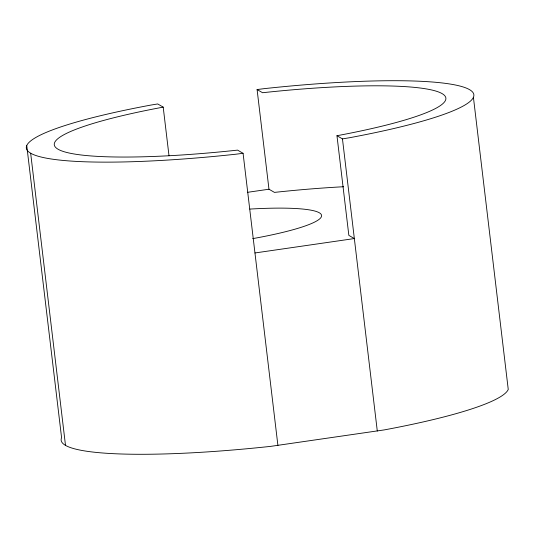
<?xml version="1.0" encoding="UTF-8"?>
<svg xmlns="http://www.w3.org/2000/svg" width="535" height="535" viewBox="0 0 535 535"><rect width="100%" height="100%" fill="white"/><g stroke="black" fill="none" stroke-linecap="round" stroke-linejoin="round"><path stroke-width="0.8" d="M254.961 252.961L354.344 238.563L348.847 235.387L336.963 135.716L342.46 138.899L349.375 137.762A225.342 30.97 -6.8 0 0 469.503 89.626A225.342 30.97 -6.8 0 0 264.37 88.629L257.088 89.546L268.971 189.216L274.468 192.393A197.174 27.098 -6.8 0 1 343.644 186.735M26.75 145.553L61.585 437.704A225.342 30.97 -6.8 0 0 270.63 446.371L384.21 429.913A225.342 30.97 -6.8 0 0 508.25 389.447L473.415 97.296M247.611 192.306L268.971 189.216M277.912 445.454L243.077 153.298L235.795 154.22A225.342 30.97 -6.8 0 1 30.662 153.217L65.497 445.374M257.088 89.546L262.585 92.729A197.174 27.098 -6.8 0 1 442.07 93.605A197.174 27.098 -6.8 0 1 336.963 135.716M169 155.725L163.202 107.127L157.705 103.95L150.79 105.087A225.342 30.97 -6.8 0 0 30.662 153.217M243.077 153.298L237.58 150.121A197.174 27.098 -6.8 0 1 58.088 149.245A197.174 27.098 -6.8 0 1 163.202 107.127M342.46 138.899L377.295 431.049M249.832 209.078A117.794 16.19 -6.8 0 1 321.588 215.498A117.794 16.19 -6.8 0 1 252.701 238.637"/></g></svg>
